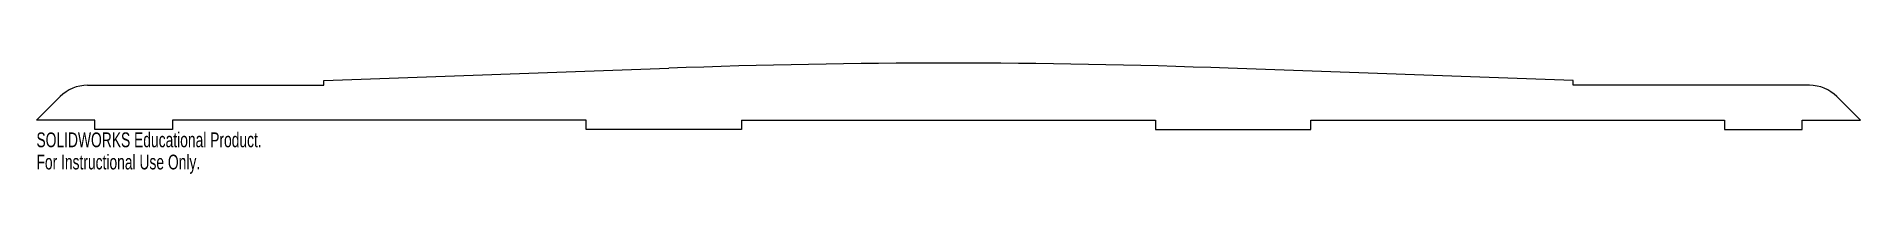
# Model space of a CAD drawing. Header units: inches. Extents: x -11.7 to 11.7, y -6.5 to -5.1.
import ezdxf

# ---------------------------------------------------------------- set-up
doc = ezdxf.new("R2010")
doc.units = ezdxf.units.IN
doc.header["$MEASUREMENT"] = 0
doc.styles.add('SLDTEXTSTYLE0', font='TXT', dxfattribs={"width": 0.7})

msp = doc.modelspace()

# ---------------------------------------------------------------- linework, layer by layer
at = {"color": 7, "linetype": 'Continuous', "lineweight": 25}
for p, q in [((-8.045, -5.285), (-3.602, -5.125)), ((8.045, -5.285), (3.602, -5.125)), ((-11.087, -5.345), (-8.045, -5.345)), ((-8.045, -5.345), (-8.045, -5.285)), ((8.045, -5.345), (8.045, -5.285)), ((11.087, -5.345), (8.045, -5.345)), ((-11.745, -5.795), (-11.441, -5.491)), ((11.745, -5.795), (11.441, -5.491)), ((-10.995, -5.795), (-11.745, -5.795)), ((-10.995, -5.913), (-10.995, -5.795)), ((-9.995, -5.795), (-9.995, -5.913)), ((-4.665, -5.795), (-9.995, -5.795)), ((-4.665, -5.913), (-4.665, -5.795)), ((-2.665, -5.795), (-2.665, -5.913)), ((-2.665, -5.795), (2.665, -5.795)), ((2.665, -5.795), (2.665, -5.913)), ((4.665, -5.913), (4.665, -5.795)), ((4.665, -5.795), (9.995, -5.795)), ((9.995, -5.795), (9.995, -5.913)), ((10.995, -5.913), (10.995, -5.795)), ((10.995, -5.795), (11.745, -5.795)), ((-9.995, -5.913), (-10.995, -5.913)), ((-2.665, -5.913), (-4.665, -5.913)), ((2.665, -5.913), (4.665, -5.913)), ((9.995, -5.913), (10.995, -5.913))]:
    msp.add_line(p, q, dxfattribs=at)
for centre, radius, start, end in [((0, -105.06), 100, 87.93554, 92.06446), ((-11.087, -5.845), 0.5, 90, 135), ((11.087, -5.845), 0.5, 45, 90)]:
    msp.add_arc(centre, radius, start, end, dxfattribs=at)

# ---------------------------------------------------------------- texts
at = {"color": 7, "linetype": 'Continuous', "char_height": 0.1903, "attachment_point": 1, "style": 'SLDTEXTSTYLE0'}
for s, insert in [('SOLIDWORKS Educational Product.', (-11.745, -5.953)), ('For Instructional Use Only.', (-11.745, -6.239))]:
    msp.add_mtext(s, dxfattribs=dict(at, insert=insert))

doc.saveas('drawing.dxf')
